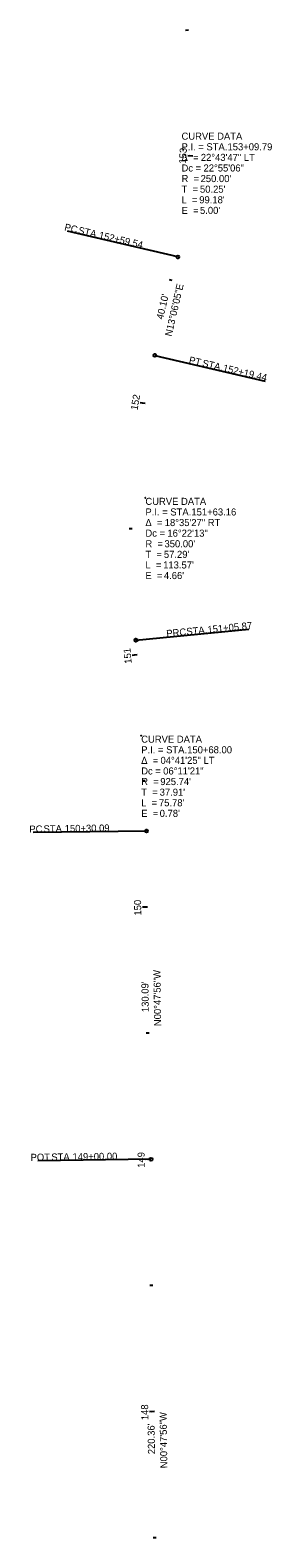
# Model space of a CAD drawing. Extents: x 144927 to 153516, y 326512 to 333203.
# Drawn here: x 152660 to 152756, y 329660 to 330257 of the extents above; entities that cross this region are included whole.
import ezdxf

# ---------------------------------------------------------------- set-up
doc = ezdxf.new("R2010")
doc.units = 0
for name, color, linetype in [('DV_X_Lot_Line', 7, 'Continuous'), ('DV_X_Property_Line', 7, 'Continuous'), ('RW_X_CL_100_Bearings', 7, 'Continuous'), ('RW_X_CL_100_Cardinal_Points', 7, 'Continuous'), ('RW_X_CL_100_Curve_Data', 7, 'Continuous'), ('RW_X_CL_100_Distances', 7, 'Continuous'), ('RW_X_CL_100_Stations', 7, 'Continuous'), ('RW_X_Fee_RW', 7, 'Continuous'), ('SC_Scratch1', 7, 'Continuous'), ('SC_Scratch2', 7, 'Continuous'), ('SV_X_Text', 7, 'Continuous')]:
    doc.layers.add(name, color=color, linetype=linetype)

msp = doc.modelspace()

# ---------------------------------------------------------------- linework, layer by layer
at = {"layer": 'DV_X_Lot_Line'}
for p, q in [((152718.34, 330167.4), (152674.52, 330177.6)), ((152709.25, 330128.34), (152753.08, 330118.14)), ((152701.75, 330015.52), (152746.54, 330019.82)), ((152705.9, 329939.87), (152660.91, 329939.24)), ((152707.72, 329809.79), (152662.72, 329809.16)), ((152707.72, 329809.79), (152662.72, 329809.16))]:
    msp.add_line(p, q, dxfattribs=at)
for centre in [(152718.34, 330167.4), (152709.25, 330128.34), (152701.75, 330015.52), (152705.9, 329939.87), (152707.72, 329809.79), (152707.72, 329809.79)]:
    msp.add_circle(centre, 0.6, dxfattribs=at)
at = {"layer": 'RW_X_CL_100_Curve_Data'}
for p, q in [((152718.34, 330167.4), (152674.52, 330177.6)), ((152709.25, 330128.34), (152753.08, 330118.14)), ((152701.75, 330015.52), (152746.54, 330019.82)), ((152705.9, 329939.87), (152660.91, 329939.24)), ((152707.72, 329809.79), (152662.72, 329809.16)), ((152707.72, 329809.79), (152662.72, 329809.16))]:
    msp.add_line(p, q, dxfattribs=at)
for centre in [(152718.34, 330167.4), (152709.25, 330128.34), (152701.75, 330015.52), (152705.9, 329939.87), (152707.72, 329809.79), (152707.72, 329809.79)]:
    msp.add_circle(centre, 0.6, dxfattribs=at)
at = {"layer": 'RW_X_Fee_RW'}
for centre in [(152705.5, 330071.93), (152703.83, 329977.69)]:
    msp.add_circle(centre, 0.05, dxfattribs=at)
at = {"layer": 'SC_Scratch1'}
for p, q in [((152722.64, 330257.26), (152721.45, 330257.1)), ((152724.29, 330207.37), (152722.3, 330207.5)), ((152716.18, 330158.1), (152715.01, 330158.37)), ((152705.38, 330109.29), (152703.4, 330109.63)), ((152700.3, 330059.59), (152699.1, 330059.63)), ((152702.29, 330009.67), (152700.3, 330009.49)), ((152705.41, 329959.77), (152704.21, 329959.73)), ((152706.32, 329909.78), (152704.32, 329909.75)), ((152707.02, 329859.79), (152705.82, 329859.77)), ((152707.72, 329809.79), (152705.72, 329809.76)), ((152707.72, 329809.79), (152705.72, 329809.76)), ((152708.42, 329759.8), (152707.22, 329759.78)), ((152709.11, 329709.8), (152707.11, 329709.77)), ((152709.81, 329659.81), (152708.61, 329659.79))]:
    msp.add_line(p, q, dxfattribs=at)
at = {"layer": 'SC_Scratch2'}
for p, q in [((152724.29, 330207.37), (152723.1, 330207.45)), ((152705.38, 330109.29), (152704.19, 330109.5)), ((152702.29, 330009.67), (152701.1, 330009.56)), ((152706.32, 329909.78), (152704.32, 329909.75)), ((152707.72, 329809.79), (152706.52, 329809.77)), ((152707.72, 329809.79), (152706.52, 329809.77)), ((152709.11, 329709.8), (152707.91, 329709.78))]:
    msp.add_line(p, q, dxfattribs=at)

# ---------------------------------------------------------------- texts
at = {"layer": 'DV_X_Lot_Line'}
for s, rotation, p in [('PC', 346.89849, (152673.15, 330177.96)), (' STA. ', 346.89849, (152677.61, 330176.92)), ('152+59.54', 346.89849, (152686.82, 330174.78)), ('PT', 346.89849, (152722.58, 330125.28)), (' STA. ', 346.89849, (152726.88, 330124.28)), ('152+19.44', 346.89849, (152736.08, 330122.14)), ('PRC', 5.4894, (152713.95, 330016.73)), (' STA. ', 5.4894, (152720.86, 330017.4)), ('151+05.87', 5.4894, (152730.27, 330018.3)), ('PC', 0.79902, (152659.44, 329939.26)), (' STA. ', 0.79902, (152664.03, 329939.33)), ('150+30.09', 0.79902, (152673.48, 329939.46)), ('POT', 0.79902, (152659.92, 329809.17)), ('POT', 0.79902, (152659.92, 329809.17)), (' STA. ', 0.79902, (152667.12, 329809.27)), (' STA. ', 0.79902, (152667.12, 329809.27)), ('149+00.00', 0.79902, (152676.57, 329809.4)), ('149+00.00', 0.79902, (152676.57, 329809.4))]:
    msp.add_text(s, height=2.8, rotation=rotation, dxfattribs=at).set_placement(p)
at = {"layer": 'DV_X_Property_Line'}
for s, rotation, p in [('N13°06\'05"E', 76.89849, (152715.9, 330135.71)), ('N00°47\'56"W', 90.79902, (152711.78, 329862.58)), ('N00°47\'56"W', 90.79902, (152714.23, 329687.37))]:
    msp.add_text(s, height=2.8, rotation=rotation, dxfattribs=at).set_placement(p)
at = {"layer": 'RW_X_CL_100_Bearings'}
for s, rotation, p in [("40.10'", 76.89849, (152712.5, 330142.46)), ("130.09'", 90.79902, (152706.86, 329868.15)), ("220.36'", 90.79902, (152709.31, 329692.94))]:
    msp.add_text(s, height=2.8, rotation=rotation, dxfattribs=at).set_placement(p)
at = {"layer": 'RW_X_CL_100_Cardinal_Points'}
for s, rotation, p in [('N13°06\'05"E', 76.89849, (152715.9, 330135.71)), ('N00°47\'56"W', 90.79902, (152711.78, 329862.58)), ('N00°47\'56"W', 90.79902, (152714.23, 329687.37))]:
    msp.add_text(s, height=2.8, rotation=rotation, dxfattribs=at).set_placement(p)
at = {"layer": 'RW_X_CL_100_Curve_Data'}
for s, rotation, p in [('PC', 346.89849, (152673.15, 330177.96)), (' STA. ', 346.89849, (152677.61, 330176.92)), ('152+59.54', 346.89849, (152686.82, 330174.78)), ('PT', 346.89849, (152722.58, 330125.28)), (' STA. ', 346.89849, (152726.88, 330124.28)), ('152+19.44', 346.89849, (152736.08, 330122.14)), ('PRC', 5.4894, (152713.95, 330016.73)), (' STA. ', 5.4894, (152720.86, 330017.4)), ('151+05.87', 5.4894, (152730.27, 330018.3)), ('PC', 0.79902, (152659.44, 329939.26)), (' STA. ', 0.79902, (152664.03, 329939.33)), ('150+30.09', 0.79902, (152673.48, 329939.46)), ('POT', 0.79902, (152659.92, 329809.17)), ('POT', 0.79902, (152659.92, 329809.17)), (' STA. ', 0.79902, (152667.12, 329809.27)), (' STA. ', 0.79902, (152667.12, 329809.27)), ('149+00.00', 0.79902, (152676.57, 329809.4)), ('149+00.00', 0.79902, (152676.57, 329809.4))]:
    msp.add_text(s, height=2.8, rotation=rotation, dxfattribs=at).set_placement(p)
at = {"layer": 'RW_X_CL_100_Distances'}
for s, rotation, p in [("40.10'", 76.89849, (152712.5, 330142.46)), ("130.09'", 90.79902, (152706.86, 329868.15)), ("220.36'", 90.79902, (152709.31, 329692.94))]:
    msp.add_text(s, height=2.8, rotation=rotation, dxfattribs=at).set_placement(p)
at = {"layer": 'RW_X_CL_100_Stations'}
for s, p in [('CURVE DATA', (152705.5, 330069.13)), ('P.I. = STA. ', (152705.5, 330064.93)), ('151+63.16', (152723.77, 330064.93)), ('Δ  = ', (152705.5, 330060.73)), ('18°35\'27" RT', (152713.18, 330060.73)), ('Dc = ', (152705.5, 330056.53)), ('R  = ', (152705.5, 330052.33)), ("350.00'", (152713.08, 330052.33)), ('16°22\'13"', (152714.24, 330056.53)), ('T  = ', (152705.5, 330048.13)), ("57.29'", (152712.84, 330048.13)), ('L  = ', (152705.5, 330043.93)), ('E  = ', (152705.5, 330039.73)), ("113.57'", (152712.54, 330043.93)), ("4.66'", (152712.84, 330039.73)), ('CURVE DATA', (152703.83, 329974.89)), ('P.I. = STA. ', (152703.83, 329970.69)), ('150+68.00', (152722.09, 329970.69)), ('Δ  = ', (152703.83, 329966.49)), ('Dc = ', (152703.83, 329962.29)), ('04°41\'25" LT', (152711.5, 329966.49)), ('06°11\'21"', (152712.57, 329962.29)), ('R  = ', (152703.83, 329958.09)), ("925.74'", (152711.41, 329958.09)), ('T  = ', (152703.83, 329953.89)), ('L  = ', (152703.83, 329949.69)), ("75.78'", (152710.87, 329949.69)), ("37.91'", (152711.16, 329953.89)), ('E  = ', (152703.83, 329945.49)), ("0.78'", (152711.17, 329945.49))]:
    msp.add_text(s, height=2.8, dxfattribs=at).set_placement(p)
at = {"layer": 'SC_Scratch1'}
for s, rotation, p in [('153', 86.17057, (152721.58, 330204.27)), ('152', 80.08068, (152702.35, 330106.49)), ('151', 95.12587, (152700.08, 330006.31)), ('150', 90.79902, (152703.87, 329906.4)), ('149', 90.79902, (152705.26, 329806.44)), ('149', 90.79902, (152705.26, 329806.44)), ('148', 90.79902, (152706.66, 329706.43))]:
    msp.add_text(s, height=2.8, rotation=rotation, dxfattribs=at).set_placement(p)
at = {"layer": 'SC_Scratch2'}
msp.add_text('150', height=2.8, rotation=90.79902, dxfattribs=at).set_placement((152703.87, 329906.4))
at = {"layer": 'SV_X_Text'}
for s, p in [('CURVE DATA', (152719.84, 330213.84)), ('P.I. = STA. ', (152719.84, 330209.64)), ('153+09.79', (152738.1, 330209.64)), ('Δ  = ', (152719.84, 330205.44)), ('Dc = ', (152719.84, 330201.24)), ('22°43\'47" LT', (152727.51, 330205.44)), ('22°55\'06"', (152728.58, 330201.24)), ('R  = ', (152719.84, 330197.04)), ("250.00'", (152727.42, 330197.04)), ('T  = ', (152719.84, 330192.84)), ('L  = ', (152719.84, 330188.64)), ("99.18'", (152726.88, 330188.64)), ("50.25'", (152727.17, 330192.84)), ('E  = ', (152719.84, 330184.44)), ("5.00'", (152727.18, 330184.44)), ('CURVE DATA', (152705.5, 330069.13)), ('P.I. = STA. ', (152705.5, 330064.93)), ('151+63.16', (152723.77, 330064.93)), ('Δ  = ', (152705.5, 330060.73)), ('18°35\'27" RT', (152713.18, 330060.73)), ('Dc = ', (152705.5, 330056.53)), ('R  = ', (152705.5, 330052.33)), ("350.00'", (152713.08, 330052.33)), ('16°22\'13"', (152714.24, 330056.53)), ('T  = ', (152705.5, 330048.13)), ("57.29'", (152712.84, 330048.13)), ('L  = ', (152705.5, 330043.93)), ('E  = ', (152705.5, 330039.73)), ("113.57'", (152712.54, 330043.93)), ("4.66'", (152712.84, 330039.73)), ('CURVE DATA', (152703.83, 329974.89)), ('P.I. = STA. ', (152703.83, 329970.69)), ('150+68.00', (152722.09, 329970.69)), ('Δ  = ', (152703.83, 329966.49)), ('Dc = ', (152703.83, 329962.29)), ('04°41\'25" LT', (152711.5, 329966.49)), ('06°11\'21"', (152712.57, 329962.29)), ('R  = ', (152703.83, 329958.09)), ("925.74'", (152711.41, 329958.09)), ('T  = ', (152703.83, 329953.89)), ('L  = ', (152703.83, 329949.69)), ("75.78'", (152710.87, 329949.69)), ("37.91'", (152711.16, 329953.89)), ('E  = ', (152703.83, 329945.49)), ("0.78'", (152711.17, 329945.49))]:
    msp.add_text(s, height=2.8, dxfattribs=at).set_placement(p)

doc.saveas('drawing.dxf')
